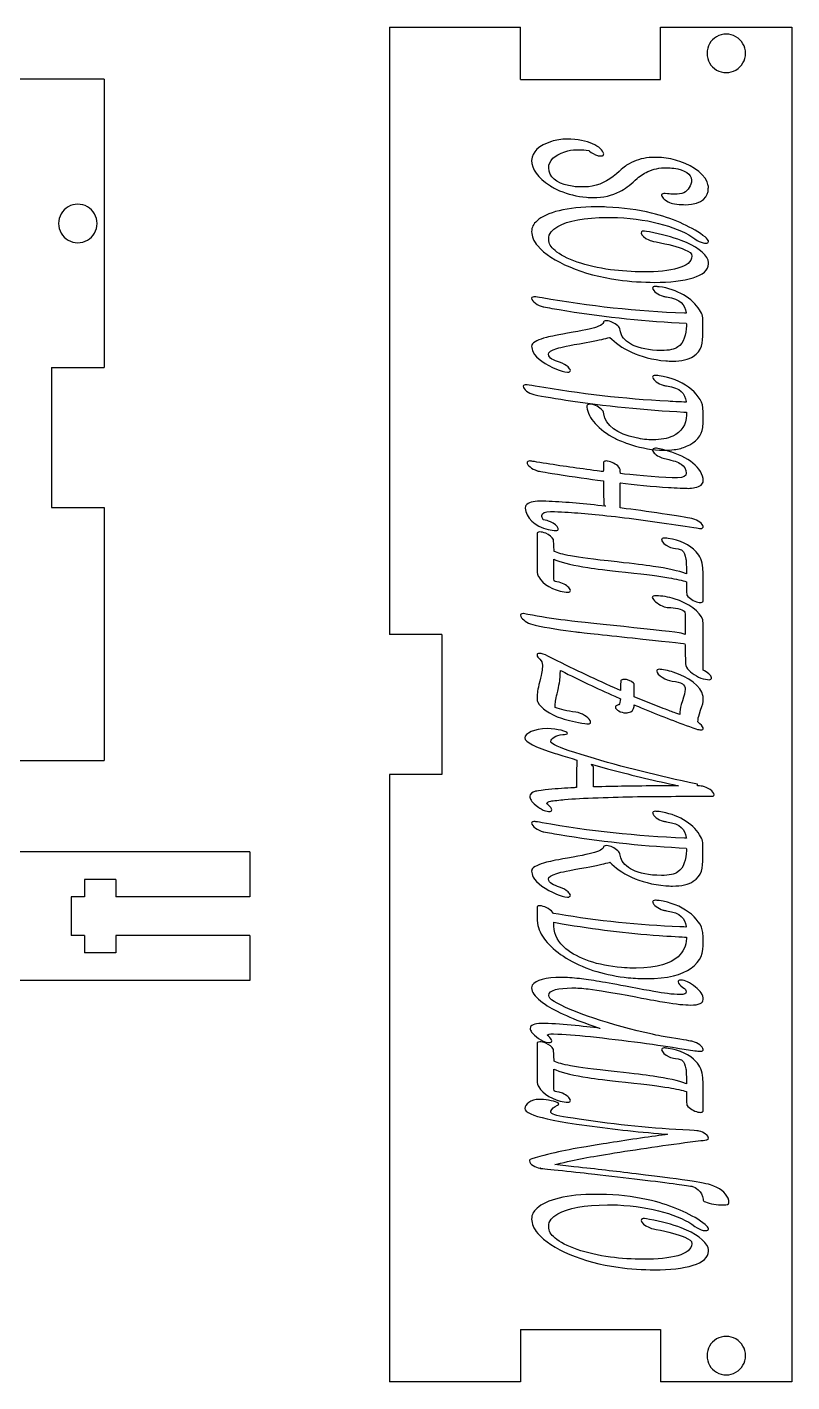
# Model space of a CAD drawing. Extents: x 10 to 217, y 109 to 372.
# Drawn here: x 168.3 to 212, y 130.7 to 208.2 of the extents above; entities that cross this region are included whole.
import ezdxf

# ---------------------------------------------------------------- set-up
doc = ezdxf.new("R2010")
doc.units = 0
doc.layers.add('Layer_1', color=7, linetype='CONTINUOUS')

msp = doc.modelspace()

# ---------------------------------------------------------------- linework, layer by layer
at = {"layer": 'Layer_1', "color": 7}
for points in [[(189.00273, 208.170993), (196.502731, 208.170993)], [(189.00273, 208.170993), (189.00273, 173.455993)], [(196.502731, 205.171015), (196.502731, 208.170993)], [(204.502731, 208.170993), (212.002731, 208.170993)], [(204.502731, 205.171015), (204.502731, 208.170993)], [(212.002731, 208.170993), (212.002731, 130.740999)], [(172.69929, 205.18694), (95.269292, 205.18694)], [(172.69929, 205.18694), (172.69929, 188.710016)], [(196.502731, 205.171015), (204.502731, 205.171015)], [(169.69929, 188.710016), (169.69929, 180.710016)], [(169.69929, 188.710016), (172.69929, 188.710016)], [(169.69929, 180.710016), (172.69929, 180.710016)], [(172.69929, 180.710016), (172.69929, 166.257808)], [(192.002732, 173.455993), (192.002732, 165.455999), (189.00273, 165.455999), (189.00273, 130.740999)], [(192.002732, 173.455993), (189.00273, 173.455993)], [(95.269292, 166.257808), (172.69929, 166.257808)], [(181.02879, 161.03425), (149.31379, 161.03425)], [(181.02879, 161.03425), (181.02879, 158.454245)], [(171.57879, 159.454238), (171.57879, 158.454245)], [(173.37879, 159.454238), (171.57879, 159.454238)], [(173.37879, 159.454238), (173.37879, 158.454245)], [(170.82879, 158.454245), (170.82879, 156.254235)], [(171.57879, 158.454245), (170.82879, 158.454245)], [(181.02879, 158.454245), (173.37879, 158.454245)], [(171.57879, 156.254235), (170.82879, 156.254235)], [(181.02879, 156.254235), (173.37879, 156.254235), (173.37879, 155.254242), (171.57879, 155.254242)], [(171.57879, 156.254235), (171.57879, 155.254242)], [(181.02879, 156.254235), (181.02879, 153.674256)], [(181.02879, 153.674256), (149.31379, 153.674256)], [(196.502731, 133.741004), (196.502731, 130.740999)], [(196.502731, 133.741004), (204.502731, 133.741004), (204.502731, 130.740999)], [(196.502731, 130.740999), (189.00273, 130.740999)], [(212.002731, 130.740999), (204.502731, 130.740999)]]:
    msp.add_lwpolyline(points, dxfattribs=at)
for points in [[(209.352731, 206.670991)], [(172.29929, 196.948477)], [(209.352731, 132.241001)]]:
    msp.add_lwpolyline(points, close=True, dxfattribs=at)
at = {"layer": 'Layer_1', "color": 1}
for points in [[(200.246306, 201.128619), (200.39924, 201.110656), (200.441013, 201.08068)], [(205.557089, 191.267336), (205.960269, 191.243367)], [(205.960282, 191.84905), (205.974207, 191.819074), (205.862942, 191.819074)], [(206.91951, 190.715633), (206.91951, 191.219392)], [(205.821247, 186.171863), (205.97418, 186.15985), (205.97418, 185.985931)], [(202.429013, 182.625665), (202.206575, 182.649634), (202.192651, 182.793565)], [(200.899694, 182.2838), (201.233357, 182.241811), (201.233357, 181.582131), (201.247282, 180.916451)], [(202.526327, 180.646586), (202.192664, 180.688575), (202.192664, 181.40823)], [(197.757747, 181.078384), (197.618725, 181.078384)], [(201.344622, 180.796506), (200.913645, 180.838495)], [(198.411345, 178.207517), (198.383496, 178.885194)], [(198.397263, 177.158067), (198.397263, 177.757778), (198.522452, 177.709782)], [(198.39742, 177.158039), (198.397263, 177.158067)], [(205.974325, 177.307977), (205.974325, 176.924163), (205.918758, 176.942126)], [(205.974246, 176.474373), (205.974246, 176.096554)], [(206.933592, 175.34694), (206.933592, 176.252509)], [(205.904558, 174.058049), (205.904558, 173.464334), (205.668222, 173.542301)], [(206.933461, 171.419291), (206.933461, 172.828613)], [(197.437733, 172.295377), (197.437982, 172.295337)], [(198.758656, 171.191868), (198.772581, 171.401764), (198.828148, 171.371788)], [(206.933303, 171.419342), (206.933461, 171.419291)], [(202.22025, 170.82608), (202.206326, 170.544219), (202.206326, 170.256357), (201.872663, 170.400288)], [(204.639253, 169.236827), (202.998749, 169.902507), (202.998749, 170.628158), (202.943182, 170.676153)], [(201.886719, 169.926477), (202.206484, 169.782546), (202.192559, 169.680599)], [(198.466701, 169.278782), (198.466701, 169.404722)], [(205.598534, 169.026926), (205.598534, 168.876999), (205.376096, 168.960961)], [(198.035843, 168.075808), (198.03579, 168.075706)], [(206.627332, 168.463198), (206.641256, 168.589137)], [(199.453857, 166.360525), (199.718003, 166.282564), (199.704078, 165.496939), (199.704078, 164.71132), (199.662436, 164.71132)], [(200.552252, 166.030668), (200.552252, 166.036675), (200.607818, 166.024662), (201.469772, 165.784773)], [(200.899734, 164.753298), (200.663385, 164.741285), (200.663385, 165.898733), (200.607818, 165.958703)], [(206.599903, 164.85533), (206.599903, 164.903326), (206.127219, 165.005279)], [(205.223478, 164.879209), (205.515433, 164.813239), (204.667378, 164.813239)], [(205.376412, 164.207596), (207.336681, 164.207596)], [(198.063639, 163.733819), (197.980224, 163.799789)], [(205.960282, 161.851723), (205.974207, 161.821747), (205.862942, 161.821747)], [(205.557089, 161.27001), (205.960269, 161.24604)], [(206.91951, 160.718318), (206.91951, 161.222076)], [(198.661408, 157.469915), (198.383351, 157.517911), (198.327785, 157.583881)], [(198.397263, 156.792204), (198.397263, 157.014096), (198.869947, 156.930134)], [(203.096339, 154.393362), (202.887799, 154.393362)], [(198.091396, 150.498268), (198.021905, 150.558237)], [(198.411345, 149.065259), (198.383496, 149.742936)], [(198.397263, 148.015798), (198.397263, 148.615509), (198.522452, 148.567513)], [(198.39742, 148.015787), (198.397263, 148.015798)], [(205.974325, 148.165719), (205.974325, 147.781905), (205.918758, 147.799868)], [(205.974246, 147.332109), (205.974246, 146.954291)], [(206.933592, 146.204677), (206.933592, 147.11024)], [(207.239143, 144.669845), (207.239314, 144.669868)], [(199.55104, 143.03862), (198.452738, 143.158559), (198.577795, 143.188535)]]:
    msp.add_lwpolyline(points, dxfattribs=at)
for points in [[(207.225442, 198.939707)], [(207.239262, 194.648994)], [(204.041668, 193.240398)], [(204.041721, 188.15683)], [(204.041734, 183.987025)], [(200.899773, 164.75327)], [(204.041668, 163.243077)], [(204.041681, 158.159537)], [(203.096378, 154.393351)], [(205.501509, 153.604796)], [(207.239262, 138.21512)]]:
    msp.add_lwpolyline(points, close=True, dxfattribs=at)
at = {"layer": 'Layer_1', "color": 7}
for points in [[(207.702731, 207.623619), (207.36239, 207.427123), (207.152731, 207.063983), (207.152731, 206.670991)], [(208.802731, 207.623619), (208.46239, 207.820115), (208.043072, 207.820115), (207.702731, 207.623619)], [(209.352731, 206.670991), (209.352731, 207.063983), (209.143072, 207.427123), (208.802731, 207.623619)], [(207.152731, 206.670991), (207.152731, 206.277999), (207.36239, 205.914859), (207.702731, 205.718363)], [(208.802731, 205.718363), (209.143072, 205.914859), (209.352731, 206.277999), (209.352731, 206.670991)], [(207.702731, 205.718363), (208.043072, 205.521867), (208.46239, 205.521867), (208.802731, 205.718363)], [(170.64929, 197.901105), (170.308949, 197.704609), (170.09929, 197.341469), (170.09929, 196.948477)], [(171.74929, 197.901105), (171.408949, 198.097601), (170.989631, 198.097601), (170.64929, 197.901105)], [(172.29929, 196.948477), (172.29929, 197.341469), (172.089631, 197.704609), (171.74929, 197.901105)], [(170.09929, 196.948477), (170.09929, 196.555485), (170.308949, 196.192345), (170.64929, 195.995849)], [(171.74929, 195.995849), (172.089631, 196.192345), (172.29929, 196.555485), (172.29929, 196.948477)], [(170.64929, 195.995849), (170.989631, 195.799353), (171.408949, 195.799353), (171.74929, 195.995849)], [(207.702731, 133.193629), (207.36239, 132.997133), (207.152731, 132.633994), (207.152731, 132.241001)], [(208.802731, 133.193629), (208.46239, 133.390125), (208.043072, 133.390125), (207.702731, 133.193629)], [(209.352731, 132.241001), (209.352731, 132.633994), (209.143072, 132.997133), (208.802731, 133.193629)], [(207.152731, 132.241001), (207.152731, 131.848009), (207.36239, 131.484869), (207.702731, 131.288373)], [(208.802731, 131.288373), (209.143072, 131.484869), (209.352731, 131.848009), (209.352731, 132.241001)], [(207.702731, 131.288373), (208.043072, 131.091877), (208.46239, 131.091877), (208.802731, 131.288373)]]:
    msp.add_open_spline(points, degree=3, dxfattribs=at)
at = {"layer": 'Layer_1', "color": 1}
for points in [[(198.272205, 201.638418), (197.563171, 201.40453), (197.132182, 201.044703), (197.132182, 200.552941)], [(199.14807, 201.764358), (198.814407, 201.764358), (198.522452, 201.722368), (198.272205, 201.638418)], [(200.607845, 201.500482), (200.26027, 201.650414), (199.773688, 201.764358), (199.14807, 201.764358)], [(201.247361, 200.936755), (201.219512, 201.128665), (200.969304, 201.344561), (200.607845, 201.500482)], [(197.132182, 200.552941), (197.132182, 200.067174), (197.493654, 199.551419), (198.147081, 199.137618)], [(198.105308, 200.121102), (198.105308, 200.558891), (198.438971, 200.840757), (199.022881, 201.044658)], [(199.022881, 201.044658), (199.259216, 201.122618), (199.439959, 201.158601), (199.704104, 201.164602)], [(199.704104, 201.164602), (199.898745, 201.164602), (200.065577, 201.158595), (200.246306, 201.128619)], [(200.441013, 201.08068), (200.538353, 200.984728), (200.760765, 200.87678), (200.8998, 200.834796)], [(200.8998, 200.834796), (200.941573, 200.816833), (201.038821, 200.80482), (201.094427, 200.80482)], [(201.094427, 200.80482), (201.219485, 200.80482), (201.247361, 200.858766), (201.247361, 200.936755)], [(203.84708, 200.714835), (203.416103, 200.672845), (203.040732, 200.552912), (202.70707, 200.361002)], [(204.194641, 200.726848), (204.069583, 200.726848), (203.930496, 200.726848), (203.84708, 200.714835)], [(204.556113, 200.714835), (204.444849, 200.726848), (204.319764, 200.726848), (204.194641, 200.726848)], [(205.59881, 200.492937), (205.265147, 200.606886), (204.917586, 200.678852), (204.556113, 200.714835)], [(199.245318, 199.113586), (198.550183, 199.257517), (198.105308, 199.605348), (198.105308, 200.121102)], [(201.984138, 199.791274), (201.483644, 199.34749), (200.98315, 199.119598), (200.37143, 199.047632)], [(202.70707, 200.361002), (202.484632, 200.235063), (202.415115, 200.181089), (201.984138, 199.791274)], [(203.054696, 199.419513), (203.332753, 199.677387), (203.499585, 199.791331), (203.76373, 199.911275)], [(203.76373, 199.911275), (204.083494, 200.055206), (204.444954, 200.133167), (204.834236, 200.133167)], [(204.834236, 200.133167), (204.973258, 200.133167), (205.112279, 200.121153), (205.251314, 200.10319)], [(205.251314, 200.10319), (205.89083, 200.007233), (206.266201, 199.797337), (206.266201, 199.413517)], [(207.225416, 199.107602), (207.114151, 199.701317), (206.419068, 200.211076), (205.59881, 200.492937)], [(198.147081, 199.137618), (198.341709, 199.005683), (198.494642, 198.927716), (198.730991, 198.819768)], [(200.023869, 199.035619), (199.704104, 199.035619), (199.537273, 199.047632), (199.245318, 199.113586)], [(200.37143, 199.047632), (200.27409, 199.035619), (200.218497, 199.035619), (200.023869, 199.035619)], [(202.164933, 198.771823), (202.470786, 198.927745), (202.707135, 199.101663), (203.054696, 199.419513)], [(206.266201, 199.413517), (206.266201, 199.137652), (206.057662, 198.813807), (205.835224, 198.705859)], [(207.23934, 199.053656), (207.23934, 199.083632), (207.225416, 199.101652), (207.225416, 199.107602)], [(207.225416, 198.939713), (207.225416, 198.981702), (207.23934, 199.023674), (207.23934, 199.053656)], [(198.730991, 198.819768), (199.217574, 198.615868), (199.70417, 198.495924), (200.274182, 198.44795)], [(200.274182, 198.44795), (200.39924, 198.435937), (200.524429, 198.429987), (200.649552, 198.429987)], [(200.649552, 198.429987), (201.219551, 198.429987), (201.733957, 198.543931), (202.164933, 198.771823)], [(204.583989, 198.627847), (204.55614, 198.603877), (204.55614, 198.597871), (204.55614, 198.549881)], [(204.55614, 198.549881), (204.583989, 198.423941), (204.764679, 198.256023), (205.014926, 198.148075)], [(204.889842, 198.645867), (204.681303, 198.669836), (204.653493, 198.66383), (204.583989, 198.627847)], [(205.279111, 198.621897), (205.154053, 198.621897), (205.028864, 198.627904), (204.889842, 198.645867)], [(205.835224, 198.705859), (205.696189, 198.651913), (205.501561, 198.621897), (205.279111, 198.621897)], [(205.9186, 198.022147), (206.919589, 198.022147), (207.225442, 198.513909), (207.225442, 198.939707)], [(200.844062, 197.893436), (199.13404, 197.893436), (197.96622, 197.587583), (197.43793, 197.095821)], [(201.414074, 197.88743), (201.289016, 197.893436), (201.066513, 197.893436), (200.844062, 197.893436)], [(203.986049, 197.533598), (203.1936, 197.731503), (202.387253, 197.839451), (201.414074, 197.88743)], [(206.91951, 196.268207), (206.154857, 196.813943), (205.16778, 197.245736), (203.986049, 197.533598)], [(205.014926, 198.148075), (205.139984, 198.094129), (205.209567, 198.07611), (205.432004, 198.052123)], [(205.432004, 198.052123), (205.612734, 198.03416), (205.779566, 198.022147), (205.9186, 198.022147)], [(197.43793, 197.095821), (197.22939, 196.909906), (197.132063, 196.729993), (197.132063, 196.484114)], [(198.105282, 196.058283), (198.105282, 196.376132), (198.299909, 196.592029), (198.619674, 196.777937)], [(198.619674, 196.777937), (199.189686, 197.101782), (200.148966, 197.293692), (201.469706, 197.293692)], [(201.469706, 197.293692), (201.692157, 197.293692), (201.914594, 197.293692), (202.039718, 197.287685)], [(202.039718, 197.287685), (204.027783, 197.191733), (205.598783, 196.699971), (206.46075, 196.064272)], [(197.132063, 196.484114), (197.132063, 196.214244), (197.243328, 195.938372), (197.479638, 195.662506)], [(198.466741, 195.398597), (198.230405, 195.608498), (198.105282, 195.776416), (198.105282, 196.058283)], [(203.457758, 196.502072), (203.402192, 196.478102), (203.388267, 196.454076), (203.388267, 196.394123)], [(203.388267, 196.394123), (203.402192, 196.274179), (203.596807, 196.112257), (203.819244, 196.010304)], [(203.860926, 196.466089), (203.59678, 196.514085), (203.527263, 196.520035), (203.457758, 196.502072)], [(203.819244, 196.010304), (203.944302, 195.956358), (203.999987, 195.938338), (204.250234, 195.890365)], [(205.682173, 195.974321), (205.16778, 196.172226), (204.556061, 196.340149), (203.860926, 196.466089)], [(207.211465, 194.846866), (207.058532, 195.248671), (206.502432, 195.668468), (205.682173, 195.974321)], [(206.46075, 196.064272), (206.627581, 195.944334), (206.780501, 195.872368), (206.933435, 195.836385)], [(207.225363, 195.980345), (207.18359, 196.058305), (207.114099, 196.136266), (206.91951, 196.268207)], [(207.072456, 195.818422), (207.169797, 195.818422), (207.239288, 195.854405), (207.239288, 195.914374)], [(207.239288, 195.914374), (207.239288, 195.938344), (207.225363, 195.956364), (207.225363, 195.980345)], [(197.479638, 195.662506), (198.244277, 194.762938), (200.051613, 194.001305), (202.081399, 193.725434)], [(201.636538, 194.307124), (200.260178, 194.493033), (199.008943, 194.924826), (198.466741, 195.398597)], [(204.250234, 195.890365), (204.945356, 195.764425), (205.487558, 195.614494), (205.87684, 195.446576)], [(205.87684, 195.446576), (206.168795, 195.320636), (206.280007, 195.254666), (206.280007, 195.074752)], [(206.933435, 195.836385), (206.989001, 195.824372), (207.030775, 195.818422), (207.072456, 195.818422)], [(206.280007, 195.074752), (206.280007, 194.433064), (205.07048, 194.181185), (203.527289, 194.181185)], [(204.152881, 193.581503), (205.90461, 193.581503), (207.239262, 193.911348), (207.239262, 194.648994)], [(207.239314, 194.64896), (207.239314, 194.720926), (207.22539, 194.786891), (207.211465, 194.846866)], [(203.527289, 194.181185), (202.915583, 194.181185), (202.220447, 194.229181), (201.636538, 194.307124)], [(202.081399, 193.725434), (202.720915, 193.635477), (203.513365, 193.581503), (204.152881, 193.581503)], [(204.2085, 193.348346), (204.097235, 193.348346), (204.041668, 193.306357), (204.041668, 193.240398)], [(204.041721, 193.240386), (204.083494, 193.078464), (204.347574, 192.874558), (204.639529, 192.784601)], [(204.417039, 193.330383), (204.319699, 193.336389), (204.264106, 193.348346), (204.2085, 193.348346)], [(206.724869, 192.011012), (206.349498, 192.664702), (205.431926, 193.192447), (204.417039, 193.330383)], [(197.326744, 192.76062), (197.229404, 192.772633), (197.132103, 192.730644), (197.132103, 192.670663)], [(197.132103, 192.670663), (197.132103, 192.508741), (197.479677, 192.250867), (197.78553, 192.184896)], [(197.729924, 192.69465), (197.535283, 192.730633), (197.354553, 192.76062), (197.326744, 192.76062)], [(205.862942, 191.819074), (203.151932, 191.921021), (200.427023, 192.214884), (197.729924, 192.69465)], [(197.78553, 192.184896), (197.868946, 192.166933), (198.383338, 192.076948), (198.703103, 192.022974)], [(204.639529, 192.784601), (204.681171, 192.778595), (204.764587, 192.760632), (204.83417, 192.748618)], [(204.83417, 192.748618), (205.668327, 192.634675), (205.890765, 192.31083), (205.960282, 191.84905)], [(198.703103, 192.022974), (200.997035, 191.63916), (203.263157, 191.387281), (205.557089, 191.267336)], [(201.233357, 191.29134), (201.205508, 191.207384), (201.122093, 191.141414), (200.955301, 191.069448)], [(201.427985, 191.387298), (201.288963, 191.387298), (201.233357, 191.357322), (201.233357, 191.29134)], [(202.053603, 191.099436), (201.886771, 191.255357), (201.622626, 191.375302), (201.427985, 191.387298)], [(206.91951, 191.219392), (206.91951, 191.58522), (206.905586, 191.735146), (206.724869, 192.011012)], [(199.495526, 190.733608), (198.564055, 190.56569), (198.2721, 190.505721), (197.980145, 190.433755)], [(200.955301, 191.069448), (200.677244, 190.9615), (200.287975, 190.871543), (199.495526, 190.733608)], [(202.192638, 190.847557), (202.178713, 190.967495), (202.150996, 191.009479), (202.053603, 191.099436)], [(202.220487, 190.69163), (202.206562, 190.721606), (202.206562, 190.787582), (202.192638, 190.847557)], [(202.901711, 190.001962), (202.55415, 190.175875), (202.303903, 190.421759), (202.220487, 190.69163)], [(205.974193, 191.105431), (205.974193, 190.619664), (205.82126, 190.10391), (205.487597, 189.888013)], [(205.960269, 191.243367), (205.974193, 191.243367), (205.974193, 191.183392), (205.974193, 191.105431)], [(206.363397, 189.348289), (206.863891, 189.672134), (206.91951, 190.115923), (206.91951, 190.715633)], [(197.145988, 190.019954), (197.132063, 189.995984), (197.132063, 189.966008), (197.132063, 189.929997)], [(197.132063, 189.929997), (197.132063, 189.834039), (197.159912, 189.702104), (197.215479, 189.594156)], [(197.980145, 190.433755), (197.521359, 190.313811), (197.229404, 190.175875), (197.145988, 190.019954)], [(198.09141, 189.474212), (198.09141, 189.600151), (198.230445, 189.696109), (198.578006, 189.798056)], [(198.578006, 189.798056), (198.869961, 189.894014), (199.148017, 189.947988), (200.24632, 190.145893)], [(200.24632, 190.145893), (200.844128, 190.253842), (201.219498, 190.331802), (201.483657, 190.409763)], [(201.483657, 190.409763), (201.553148, 190.427726), (201.608715, 190.439739), (201.608715, 190.439739)], [(201.608715, 190.439739), (202.164815, 189.840029), (203.277016, 189.216326), (204.79241, 189.096382)], [(204.542228, 189.684113), (203.833195, 189.684113), (203.290993, 189.822049), (202.901711, 190.001962)], [(205.487597, 189.888013), (205.29297, 189.756078), (205.014913, 189.684113), (204.542228, 189.684113)], [(197.215479, 189.594156), (197.41012, 189.246325), (197.924513, 188.874501), (198.55013, 188.622622)], [(198.730939, 189.012437), (198.397276, 189.12638), (198.09141, 189.240324), (198.09141, 189.474212)], [(199.217522, 188.748562), (199.0785, 188.862505), (198.939478, 188.940471), (198.730939, 189.012437)], [(204.79241, 189.096382), (204.931431, 189.084368), (205.056555, 189.078419), (205.181679, 189.078419)], [(205.181679, 189.078419), (205.696071, 189.078419), (206.099251, 189.168375), (206.363397, 189.348289)], [(198.55013, 188.622622), (198.744771, 188.544661), (198.995018, 188.442708), (199.175748, 188.442708)], [(199.175748, 188.442708), (199.287013, 188.442708), (199.342579, 188.490704), (199.342579, 188.550657)], [(199.342579, 188.550657), (199.328655, 188.616627), (199.287013, 188.676596), (199.217522, 188.748562)], [(204.208552, 188.264778), (204.097288, 188.264778), (204.041721, 188.222789), (204.041721, 188.15683)], [(204.041721, 188.156886), (204.083494, 187.994964), (204.347574, 187.791058), (204.639529, 187.701101)], [(204.417092, 188.246815), (204.319751, 188.252821), (204.264158, 188.264778), (204.208552, 188.264778)], [(206.919563, 186.41769), (206.794505, 187.275281), (205.696124, 188.072896), (204.417092, 188.246815)], [(196.812364, 187.731117), (196.742873, 187.731117), (196.645533, 187.695134), (196.645533, 187.653156)], [(196.645533, 187.653156), (196.645533, 187.467242), (196.951386, 187.24535), (197.257239, 187.167389)], [(197.340655, 187.653156), (197.062612, 187.701152), (196.840161, 187.731117), (196.812364, 187.731117)], [(204.931484, 186.78357), (202.401216, 186.921505), (199.926542, 187.203372), (197.340655, 187.653156)], [(204.639529, 187.701101), (204.681171, 187.695095), (204.764587, 187.677132), (204.83417, 187.665118)], [(204.83417, 187.665118), (205.668327, 187.551175), (205.890765, 187.22733), (205.960282, 186.76555)], [(197.257239, 187.167389), (197.382429, 187.131407), (198.341644, 186.969484), (199.078487, 186.855535)], [(199.078487, 186.855535), (201.275105, 186.5197), (203.694147, 186.273816), (205.821247, 186.171863)], [(200.37143, 186.609611), (200.288014, 186.585642), (200.288014, 186.567622), (200.288014, 186.453684)], [(200.454846, 186.621625), (200.426997, 186.621625), (200.399279, 186.615618), (200.37143, 186.609611)], [(201.108273, 186.339764), (200.92753, 186.507681), (200.635575, 186.621625), (200.454846, 186.621625)], [(205.960282, 186.735574), (205.918509, 186.735574), (205.195629, 186.771556), (204.931484, 186.78357)], [(205.960282, 186.76555), (205.974207, 186.747587), (205.960282, 186.735574), (205.960282, 186.735574)], [(200.288014, 186.453684), (200.343581, 185.823986), (200.941442, 185.158306), (201.914621, 184.660543)], [(201.247295, 186.069893), (201.23337, 186.207823), (201.205521, 186.243806), (201.108273, 186.339764)], [(203.096339, 184.696548), (201.998036, 184.918445), (201.35852, 185.404212), (201.247295, 186.069893)], [(205.97418, 185.985931), (205.97418, 185.458186), (205.696124, 185.032389), (205.195629, 184.798501)], [(206.933487, 185.853963), (206.933487, 186.111837), (206.919563, 186.369711), (206.919563, 186.41769)], [(206.919563, 185.290229), (206.919563, 185.338225), (206.933487, 185.596083), (206.933487, 185.853963)], [(205.988079, 184.210747), (206.516382, 184.444635), (206.850045, 184.822454), (206.919563, 185.290229)], [(201.914621, 184.660543), (202.067554, 184.582582), (202.442924, 184.426655), (202.609743, 184.366685)], [(202.609743, 184.366685), (203.207564, 184.156784), (203.833182, 184.030845), (204.444888, 183.994862)], [(204.069517, 184.582605), (203.735855, 184.582605), (203.4439, 184.618587), (203.096339, 184.696548)], [(205.195629, 184.798501), (204.889776, 184.65457), (204.500507, 184.582605), (204.069517, 184.582605)], [(204.041721, 183.987008), (204.06957, 183.849078), (204.25026, 183.699146), (204.500507, 183.585203)], [(204.208565, 184.100974), (204.097301, 184.100974), (204.041734, 184.047028), (204.041734, 183.987025)], [(204.931497, 183.939052), (204.68125, 184.017012), (204.361485, 184.100974), (204.208565, 184.100974)], [(204.444888, 183.994862), (204.542228, 183.988855), (204.639529, 183.982849), (204.736843, 183.982849)], [(204.500507, 183.585203), (204.625565, 183.537207), (204.653427, 183.531257), (204.820259, 183.495246)], [(204.736843, 183.982849), (204.917586, 183.982849), (205.112214, 183.994862), (205.279045, 184.024838)], [(206.933474, 182.229872), (206.933474, 182.9975), (206.043711, 183.609206), (204.931497, 183.939052)], [(205.279045, 184.024838), (205.557102, 184.060821), (205.751743, 184.114795), (205.988079, 184.210747)], [(197.034763, 183.375273), (196.923498, 183.375273), (196.867931, 183.327277), (196.867931, 183.279321)], [(196.867931, 183.279321), (196.867931, 183.13539), (197.132076, 182.919494), (197.437943, 182.817541)], [(197.799402, 183.255334), (197.187696, 183.351286), (197.07647, 183.375273), (197.034763, 183.375273)], [(197.437943, 182.817541), (197.507434, 182.793571), (197.66038, 182.763595), (198.299896, 182.661619)], [(200.871885, 182.811545), (199.801379, 182.949481), (198.814302, 183.087411), (197.799402, 183.255334)], [(201.219446, 182.769556), (201.205521, 182.769556), (201.052614, 182.787519), (200.871885, 182.811545)], [(201.23337, 183.045422), (201.23337, 182.841522), (201.23337, 182.769556), (201.219446, 182.769556)], [(201.316786, 183.363271), (201.23337, 183.333295), (201.23337, 183.339302), (201.23337, 183.045422)], [(201.400202, 183.375284), (201.372353, 183.375284), (201.344635, 183.369278), (201.316786, 183.363271)], [(202.053616, 183.087422), (201.872886, 183.249345), (201.580931, 183.375284), (201.400202, 183.375284)], [(202.192651, 182.793565), (202.178726, 182.961483), (202.164802, 182.985475), (202.053616, 183.087422)], [(204.820259, 183.495246), (205.209541, 183.405289), (205.501496, 183.309337), (205.668327, 183.195388)], [(205.668327, 183.195388), (205.849057, 183.087439), (205.960282, 182.889534), (205.960282, 182.685634)], [(198.299896, 182.661619), (199.078447, 182.53568), (200.148953, 182.379752), (200.899694, 182.2838)], [(202.192664, 181.40823), (202.192664, 182.019936), (202.192664, 182.121889), (202.206589, 182.121889)], [(202.206589, 182.121889), (202.915622, 182.019936), (204.111238, 181.911988), (204.945395, 181.864009)], [(205.473686, 182.409768), (204.750754, 182.409768), (203.179754, 182.541703), (202.429013, 182.625665)], [(205.960282, 182.685634), (205.960282, 182.517717), (205.821247, 182.409768), (205.473686, 182.409768)], [(206.460789, 181.852053), (206.766643, 181.906055), (206.933474, 182.037962), (206.933474, 182.229872)], [(204.945395, 181.864009), (205.348576, 181.84004), (205.960295, 181.810063), (206.085419, 181.810063)], [(206.085419, 181.810063), (206.196683, 181.810063), (206.349564, 181.828027), (206.460789, 181.852053)], [(196.798466, 180.838495), (196.770617, 180.802513), (196.770617, 180.796506), (196.770617, 180.682574)], [(196.770617, 180.682574), (196.770617, 180.136832), (197.312819, 179.64507), (198.077459, 179.459161)], [(197.618725, 181.078384), (197.187748, 181.078384), (196.951399, 181.000418), (196.798466, 180.838495)], [(197.716013, 180.262772), (197.716013, 180.406703), (197.882844, 180.484669), (198.216507, 180.484669)], [(200.913645, 180.838495), (199.773635, 180.964435), (198.730939, 181.042401), (197.757747, 181.078384)], [(198.216507, 180.484669), (198.327772, 180.484669), (198.508462, 180.472656), (198.842125, 180.460699)], [(198.842125, 180.460699), (199.843113, 180.412703), (200.774597, 180.328765), (202.178753, 180.160847)], [(201.247282, 180.916451), (201.261206, 180.892481), (201.316773, 180.808502), (201.344622, 180.796506)], [(206.349538, 180.070862), (206.1271, 180.136826), (203.916584, 180.472667), (202.526327, 180.646586)], [(197.785504, 180.004897), (197.757655, 180.088859), (197.716013, 180.196807), (197.716013, 180.262772)], [(198.202582, 179.902944), (198.063561, 179.962919), (197.966234, 179.980911), (197.785504, 180.004897)], [(198.64747, 179.51913), (198.605697, 179.651065), (198.438931, 179.800997), (198.202582, 179.902944)], [(202.178753, 180.160847), (203.541214, 179.998925), (205.084404, 179.783028), (206.405144, 179.567132)], [(206.933448, 179.627073), (206.905599, 179.776999), (206.627595, 179.9869), (206.349538, 180.070862)], [(197.452025, 179.274997), (197.4381, 179.257034), (197.4381, 179.131066), (197.4381, 178.093562)], [(197.604958, 179.316987), (197.535467, 179.316987), (197.493693, 179.304973), (197.452025, 179.274997)], [(197.938621, 179.239026), (197.813563, 179.292972), (197.688374, 179.316987), (197.604958, 179.316987)], [(198.383496, 178.885194), (198.314005, 179.029125), (198.133249, 179.149069), (197.938621, 179.239026)], [(198.077459, 179.459161), (198.202517, 179.429185), (198.42502, 179.393191), (198.480639, 179.393191)], [(198.480639, 179.393191), (198.619661, 179.393191), (198.661369, 179.441186), (198.64747, 179.51913)], [(204.709152, 178.969184), (204.597887, 178.969184), (204.556218, 178.933201), (204.556218, 178.855234)], [(204.931589, 178.945214), (204.834249, 178.963177), (204.764758, 178.969184), (204.709152, 178.969184)], [(206.530386, 178.183581), (206.182825, 178.573396), (205.585016, 178.855257), (204.931589, 178.945214)], [(206.405144, 179.567132), (206.627595, 179.531149), (206.724908, 179.513129), (206.780515, 179.513129)], [(206.780515, 179.513129), (206.905572, 179.513129), (206.933448, 179.567132), (206.933448, 179.627073)], [(197.4381, 178.093562), (197.452025, 176.816175), (197.4381, 176.906132), (197.535441, 176.744209)], [(199.356727, 177.949642), (198.911839, 178.033604), (198.633782, 178.111565), (198.411345, 178.207517)], [(204.556218, 178.855234), (204.584067, 178.735296), (204.750859, 178.573373), (204.987195, 178.465425)], [(204.987195, 178.465425), (205.112253, 178.411423), (205.181836, 178.39346), (205.348668, 178.369467)], [(205.348668, 178.369467), (205.585016, 178.333485), (205.696229, 178.303503), (205.737937, 178.261519)], [(205.737937, 178.261519), (205.835277, 178.171562), (205.904768, 177.991649), (205.946476, 177.769757)], [(206.919668, 177.266021), (206.878026, 177.649835), (206.752836, 177.943698), (206.530386, 178.183581)], [(198.522452, 177.709782), (198.953429, 177.535863), (199.551237, 177.397928), (200.343686, 177.277989)], [(202.012118, 177.601811), (200.524547, 177.763733), (199.940637, 177.841694), (199.356727, 177.949642)], [(204.083613, 177.349932), (203.541411, 177.427893), (203.082624, 177.487862), (202.012118, 177.601811)], [(205.918758, 176.942126), (205.557286, 177.086057), (204.876062, 177.235983), (204.083613, 177.349932)], [(205.946476, 177.769757), (205.9604, 177.727768), (205.9604, 177.517878), (205.974325, 177.307977)], [(197.535441, 176.744209), (197.757878, 176.342404), (198.369598, 175.976575), (198.995215, 175.886619)], [(198.466912, 176.486363), (198.383496, 176.486363), (198.411345, 176.642285), (198.39742, 177.158039)], [(200.343686, 177.277989), (200.830282, 177.200023), (201.344675, 177.140053), (202.498596, 177.014114)], [(202.498596, 177.014114), (203.833247, 176.870183), (204.375449, 176.798217), (204.973258, 176.702265)], [(204.973258, 176.702265), (205.362526, 176.6303), (205.765707, 176.546338), (205.974246, 176.474373)], [(206.933592, 176.252509), (206.933592, 176.750267), (206.919668, 177.212047), (206.919668, 177.266021)], [(198.897902, 176.378415), (198.592035, 176.498354), (198.466912, 176.462371), (198.466912, 176.486363)], [(199.342776, 175.976604), (199.314927, 176.108544), (199.134237, 176.270467), (198.897902, 176.378415)], [(198.995215, 175.886619), (199.064707, 175.874606), (199.134237, 175.868656), (199.175945, 175.868656)], [(199.175945, 175.868656), (199.301003, 175.868656), (199.342776, 175.910645), (199.342776, 175.976604)], [(205.974246, 176.096554), (205.98817, 175.72473), (205.98817, 175.718735), (206.01602, 175.676757)], [(204.250221, 175.665254), (204.097288, 175.665254), (204.02777, 175.629271), (204.02777, 175.575297)], [(204.02777, 175.575297), (204.02777, 175.539314), (204.055619, 175.497331), (204.097261, 175.449358)], [(204.097261, 175.449358), (204.208526, 175.287435), (204.542149, 175.077534), (204.792397, 175.017565)], [(205.279006, 175.503332), (204.945343, 175.605279), (204.569972, 175.665254), (204.250221, 175.665254)], [(204.792397, 175.017565), (204.861888, 175.005551), (204.889737, 174.999602), (204.959228, 174.999602)], [(204.959228, 174.999602), (205.278979, 174.999602), (205.751677, 174.91564), (205.848991, 174.7897)], [(206.905612, 174.303905), (206.780554, 174.747694), (206.085366, 175.257448), (205.279006, 175.503332)], [(206.01602, 175.676757), (206.127284, 175.526825), (206.405288, 175.352912), (206.627739, 175.304934)], [(206.627739, 175.304934), (206.683306, 175.29292), (206.725079, 175.286971), (206.766761, 175.286971)], [(206.766761, 175.286971), (206.850177, 175.286971), (206.89195, 175.316947), (206.933592, 175.34694)], [(196.645428, 174.651787), (196.534163, 174.651787), (196.492495, 174.615805), (196.492495, 174.56183)], [(196.492495, 174.56183), (196.492495, 174.519841), (196.506419, 174.465878), (196.548061, 174.417899)], [(196.548061, 174.417899), (196.687096, 174.243987), (196.96514, 174.064073), (197.326612, 173.986107)], [(196.909573, 174.603791), (196.784515, 174.633768), (196.659326, 174.651787), (196.645428, 174.651787)], [(199.050572, 174.267951), (198.369348, 174.351912), (197.618607, 174.471851), (196.909573, 174.603791)], [(205.668222, 173.542301), (205.404064, 173.590296), (199.398146, 174.225973), (199.050572, 174.267951)], [(205.848991, 174.7897), (205.904558, 174.71174), (205.904558, 174.669756), (205.904558, 174.058049)], [(206.933461, 172.828613), (206.933461, 174.058021), (206.933461, 174.237935), (206.905612, 174.303905)], [(197.326612, 173.986107), (197.98004, 173.848177), (198.925409, 173.698245), (199.662252, 173.608288)], [(199.662252, 173.608288), (199.801274, 173.590325), (201.24715, 173.434375), (202.887655, 173.260457)], [(202.887655, 173.260457), (204.514261, 173.080543), (205.86281, 172.936612), (205.876722, 172.930617)], [(205.876722, 172.930617), (205.904571, 172.930617), (205.904571, 172.888627), (205.904571, 172.342897)], [(197.576754, 172.379338), (197.479414, 172.379338), (197.437733, 172.349362), (197.437733, 172.295377)], [(197.437982, 172.295337), (197.437982, 172.20538), (197.507473, 172.109428), (197.604814, 172.037463)], [(198.06335, 172.223411), (197.854811, 172.325364), (197.68798, 172.379338), (197.576754, 172.379338)], [(197.604814, 172.037463), (197.702154, 171.929514), (197.743835, 171.851548), (197.743835, 171.701622)], [(201.872663, 170.400288), (200.55191, 170.994003), (199.509214, 171.49176), (198.06335, 172.223411)], [(205.904571, 172.342897), (205.918495, 171.725195), (205.918495, 171.725195), (205.987987, 171.587259)], [(197.743835, 171.701622), (197.743835, 171.41376), (197.715986, 171.305812), (197.590902, 170.796058)], [(198.619635, 170.214333), (198.744824, 170.772066), (198.758656, 170.915997), (198.758656, 171.191868)], [(198.828148, 171.371788), (199.856946, 170.856033), (200.885731, 170.376261), (201.886719, 169.926477)], [(204.430714, 171.467757), (204.305656, 171.467757), (204.277781, 171.437781), (204.277781, 171.353813)], [(204.277781, 171.353813), (204.291705, 171.257855), (204.402839, 171.131916), (204.597545, 171.011977)], [(205.209265, 171.31183), (204.986814, 171.383795), (204.555837, 171.467757), (204.430714, 171.467757)], [(206.919287, 169.968478), (206.821947, 170.466235), (206.08513, 171.041959), (205.209265, 171.31183)], [(205.987987, 171.587259), (206.099251, 171.365367), (206.446773, 171.101492), (206.808245, 170.969557)], [(207.405988, 170.975552), (207.405988, 171.149471), (207.141842, 171.293402), (206.933303, 171.419342)], [(197.590902, 170.796058), (197.465844, 170.244321), (197.45188, 170.130377), (197.45188, 169.854506)], [(202.414891, 170.89205), (202.317551, 170.89205), (202.261958, 170.862074), (202.22025, 170.82608)], [(202.943182, 170.676153), (202.818124, 170.808088), (202.595621, 170.89205), (202.414891, 170.89205)], [(204.597545, 171.011977), (204.792186, 170.886038), (204.945106, 170.826063), (205.153646, 170.796081)], [(205.153646, 170.796081), (205.723657, 170.718114), (205.904387, 170.604171), (205.904387, 170.304313)], [(206.808245, 170.969557), (206.961179, 170.915555), (207.169718, 170.873599), (207.28093, 170.873599)], [(207.28093, 170.873599), (207.37827, 170.873599), (207.405988, 170.915589), (207.405988, 170.975552)], [(197.45188, 169.854506), (197.45188, 169.668597), (197.45188, 169.650606), (197.479729, 169.590636)], [(197.479729, 169.590636), (197.646561, 169.2488), (198.160953, 168.900963), (198.842177, 168.667075)], [(198.466701, 169.404722), (198.49455, 169.638609), (198.522268, 169.794537), (198.619635, 170.214333)], [(202.192559, 169.680599), (202.16471, 169.512676), (202.136992, 169.42872), (202.081294, 169.42872)], [(205.751467, 169.674615), (205.640202, 169.344775), (205.612432, 169.230832), (205.598534, 169.026926)], [(205.904387, 170.304313), (205.904387, 170.172378), (205.84882, 169.968478), (205.751467, 169.674615)], [(206.780278, 169.122883), (206.919313, 169.500702), (206.933211, 169.512693), (206.933211, 169.806555)], [(206.933211, 169.806555), (206.933211, 169.878521), (206.919287, 169.944485), (206.919287, 169.968478)], [(199.648433, 169.020908), (199.147938, 169.07491), (198.800364, 169.170834), (198.466701, 169.278782)], [(200.468678, 168.547137), (200.34362, 168.739041), (200.023803, 168.966934), (199.648433, 169.020908)], [(201.928361, 169.368745), (201.914437, 169.356731), (201.914437, 169.332762), (201.914437, 169.296779)], [(201.914437, 169.296779), (201.928361, 169.17084), (202.206392, 168.978935), (202.526156, 168.978935)], [(202.081294, 169.42872), (202.039521, 169.42872), (201.956236, 169.392737), (201.928361, 169.368745)], [(202.526156, 168.978935), (202.567798, 168.978935), (202.609572, 168.984942), (202.651214, 168.990948)], [(202.651214, 168.990948), (202.887563, 169.044951), (202.970979, 169.158872), (202.984877, 169.344781)], [(202.984877, 169.344781), (202.984877, 169.380763), (202.984877, 169.428742), (202.998801, 169.428742)], [(202.998801, 169.428742), (203.012726, 169.428742), (203.165633, 169.362772), (203.38807, 169.272815)], [(203.38807, 169.272815), (204.416868, 168.841022), (205.334441, 168.48719), (206.335429, 168.127363)], [(205.376096, 168.960961), (205.111938, 169.050918), (205.028522, 169.086901), (204.639253, 169.236827)], [(206.641256, 168.589137), (206.655181, 168.745065), (206.682898, 168.811029), (206.780278, 169.122883)], [(198.03579, 168.075706), (197.271151, 168.075706), (196.742847, 167.805836), (196.742847, 167.54196)], [(199.175853, 167.811933), (199.175853, 167.907885), (198.591943, 168.075808), (198.035843, 168.075808)], [(198.842177, 168.667075), (199.20365, 168.541136), (199.690246, 168.433188), (200.176828, 168.367223)], [(200.176828, 168.367223), (200.34366, 168.349203), (200.399279, 168.349203), (200.454885, 168.367223)], [(200.454885, 168.367223), (200.482734, 168.385186), (200.496527, 168.391193), (200.496527, 168.439189)], [(200.496527, 168.439189), (200.496527, 168.487184), (200.496527, 168.511154), (200.468678, 168.547137)], [(206.335429, 168.127363), (206.613473, 168.031411), (206.655181, 168.019414), (206.738597, 168.007424)], [(206.933185, 168.115367), (206.91926, 168.211319), (206.794163, 168.313272), (206.627332, 168.463198)], [(206.794163, 168.001417), (206.905428, 168.001417), (206.933185, 168.049413), (206.933185, 168.115367)], [(196.742847, 167.54196), (196.742847, 167.308073), (197.312859, 167.032207), (198.480678, 166.660383)], [(198.230484, 167.350152), (198.230484, 167.50608), (198.508528, 167.715981), (198.911708, 167.733972)], [(198.258333, 167.272192), (198.230484, 167.296161), (198.230484, 167.320188), (198.230484, 167.350152)], [(199.968355, 166.594515), (198.925659, 166.912364), (198.411266, 167.116265), (198.258333, 167.272192)], [(198.911708, 167.733972), (199.064641, 167.745985), (199.175853, 167.757942), (199.175853, 167.811933)], [(206.738597, 168.007424), (206.766446, 168.001417), (206.780239, 168.001417), (206.794163, 168.001417)], [(198.480678, 166.660383), (198.703116, 166.582422), (199.106296, 166.462478), (199.453857, 166.360525)], [(206.127219, 165.005279), (204.014016, 165.449068), (201.956433, 165.982808), (199.968355, 166.594515)], [(200.607818, 165.958703), (200.579969, 165.994685), (200.552252, 166.024673), (200.552252, 166.030668)], [(201.469772, 165.784773), (202.65149, 165.466929), (204.04176, 165.131088), (205.223478, 164.879209)], [(197.354606, 164.495452), (197.173863, 164.447456), (197.020943, 164.333529), (197.020943, 164.20759)], [(197.020943, 164.20759), (197.020943, 164.14162), (197.048792, 164.051663), (197.104359, 163.979697)], [(197.910706, 164.573413), (197.535336, 164.531423), (197.438022, 164.51941), (197.354606, 164.495452)], [(199.370481, 164.693357), (198.897796, 164.669387), (198.4112, 164.627387), (197.910706, 164.573413)], [(199.662436, 164.71132), (199.634587, 164.705313), (199.509503, 164.699307), (199.370481, 164.693357)], [(204.667378, 164.813239), (203.277108, 164.795276), (202.151009, 164.783263), (200.899773, 164.75327)], [(200.941481, 164.129629), (202.456862, 164.183575), (203.902725, 164.207596), (205.376412, 164.207596)], [(206.724961, 164.801328), (206.599903, 164.801328), (206.599903, 164.801328), (206.599903, 164.85533)], [(206.891792, 164.789315), (206.836226, 164.795321), (206.794452, 164.801328), (206.724961, 164.801328)], [(207.559118, 164.297552), (207.559118, 164.495457), (207.169849, 164.729345), (206.891792, 164.789315)], [(207.336681, 164.207596), (207.489601, 164.201589), (207.559118, 164.231565), (207.559118, 164.297552)], [(197.104359, 163.979697), (197.159926, 163.895736), (197.215624, 163.829771), (197.382402, 163.691835)], [(197.382402, 163.691835), (197.618751, 163.505926), (197.729977, 163.433961), (197.924604, 163.373986)], [(197.980224, 163.799789), (198.03579, 163.865759), (198.063639, 163.907737), (198.230471, 163.937725)], [(198.286077, 163.439962), (198.286077, 163.511927), (198.202661, 163.607879), (198.063639, 163.733819)], [(198.091436, 163.34401), (198.230471, 163.34401), (198.286077, 163.373986), (198.286077, 163.439962)], [(198.230471, 163.937725), (198.313887, 163.949738), (198.786571, 163.997694), (199.009009, 164.021681)], [(199.009009, 164.021681), (199.592919, 164.075627), (200.065616, 164.105643), (200.941481, 164.129629)], [(197.326744, 162.763294), (197.229404, 162.775307), (197.132103, 162.733317), (197.132103, 162.673337)], [(197.132103, 162.673337), (197.132103, 162.511414), (197.479677, 162.25354), (197.78553, 162.18757)], [(197.729924, 162.697329), (197.535283, 162.733312), (197.354553, 162.763294), (197.326744, 162.763294)], [(205.862942, 161.821747), (203.151932, 161.9237), (200.427023, 162.217557), (197.729924, 162.697329)], [(197.924604, 163.373986), (198.00802, 163.356023), (198.035869, 163.350016), (198.091436, 163.34401)], [(204.2085, 163.351025), (204.097235, 163.351025), (204.041668, 163.309036), (204.041668, 163.243077)], [(204.041721, 163.243054), (204.083494, 163.081132), (204.347574, 162.877231), (204.639529, 162.787275)], [(204.417039, 163.333062), (204.319699, 163.339068), (204.264106, 163.351025), (204.2085, 163.351025)], [(206.724869, 162.013697), (206.349498, 162.667381), (205.431926, 163.195126), (204.417039, 163.333062)], [(204.639529, 162.787275), (204.681171, 162.781268), (204.764587, 162.763305), (204.83417, 162.751292)], [(204.83417, 162.751292), (205.668327, 162.637343), (205.890765, 162.313498), (205.960282, 161.851723)], [(197.78553, 162.18757), (197.868946, 162.169607), (198.383338, 162.079622), (198.703103, 162.025647)], [(198.703103, 162.025647), (200.997035, 161.641833), (203.263157, 161.389954), (205.557089, 161.27001)], [(206.91951, 161.222076), (206.91951, 161.587899), (206.905586, 161.737825), (206.724869, 162.013697)], [(200.955301, 161.072122), (200.677244, 160.964174), (200.287975, 160.874217), (199.495526, 160.736287)], [(201.233357, 161.294019), (201.205508, 161.210058), (201.122093, 161.144087), (200.955301, 161.072122)], [(201.427985, 161.389971), (201.288963, 161.389971), (201.233357, 161.359995), (201.233357, 161.294019)], [(202.053603, 161.102109), (201.886771, 161.258036), (201.622626, 161.377975), (201.427985, 161.389971)], [(202.192638, 160.85023), (202.178713, 160.970174), (202.150996, 161.012152), (202.053603, 161.102109)], [(205.974193, 161.108105), (205.974193, 160.622338), (205.82126, 160.106589), (205.487597, 159.890692)], [(205.960269, 161.24604), (205.974193, 161.24604), (205.974193, 161.186071), (205.974193, 161.108105)], [(197.980145, 160.436429), (197.521359, 160.316484), (197.229404, 160.178554), (197.145988, 160.022627)], [(199.495526, 160.736287), (198.564055, 160.568363), (198.2721, 160.508394), (197.980145, 160.436429)], [(200.24632, 160.148567), (200.844128, 160.256515), (201.219498, 160.334476), (201.483657, 160.412442)], [(201.483657, 160.412442), (201.553148, 160.430405), (201.608715, 160.442418), (201.608715, 160.442418)], [(201.608715, 160.442418), (202.164815, 159.842708), (203.277016, 159.219005), (204.79241, 159.099066)], [(202.220487, 160.694303), (202.206562, 160.724279), (202.206562, 160.790261), (202.192638, 160.85023)], [(202.901711, 160.004636), (202.55415, 160.178554), (202.303903, 160.424432), (202.220487, 160.694303)], [(206.363397, 159.350974), (206.863891, 159.674818), (206.91951, 160.118602), (206.91951, 160.718318)], [(197.145988, 160.022627), (197.132063, 159.998657), (197.132063, 159.968681), (197.132063, 159.93267)], [(197.132063, 159.93267), (197.132063, 159.836718), (197.159912, 159.704778), (197.215479, 159.596829)], [(197.215479, 159.596829), (197.41012, 159.248998), (197.924513, 158.877175), (198.55013, 158.625295)], [(198.09141, 159.476891), (198.09141, 159.60283), (198.230445, 159.698782), (198.578006, 159.800735)], [(198.578006, 159.800735), (198.869961, 159.896687), (199.148017, 159.950662), (200.24632, 160.148567)], [(204.542228, 159.686786), (203.833195, 159.686786), (203.290993, 159.824722), (202.901711, 160.004636)], [(205.487597, 159.890692), (205.29297, 159.758752), (205.014913, 159.686786), (204.542228, 159.686786)], [(198.730939, 159.01511), (198.397276, 159.129054), (198.09141, 159.243003), (198.09141, 159.476891)], [(199.217522, 158.751235), (199.0785, 158.865184), (198.939478, 158.943145), (198.730939, 159.01511)], [(199.342579, 158.55333), (199.328655, 158.6193), (199.287013, 158.67927), (199.217522, 158.751235)], [(204.79241, 159.099066), (204.931431, 159.087053), (205.056555, 159.081103), (205.181679, 159.081103)], [(205.181679, 159.081103), (205.696071, 159.081103), (206.099251, 159.17106), (206.363397, 159.350974)], [(198.55013, 158.625295), (198.744771, 158.547335), (198.995018, 158.445382), (199.175748, 158.445382)], [(199.175748, 158.445382), (199.287013, 158.445382), (199.342579, 158.493378), (199.342579, 158.55333)], [(204.208513, 158.267485), (204.097248, 158.267485), (204.041681, 158.225496), (204.041681, 158.159537)], [(204.041721, 158.15956), (204.083494, 157.997637), (204.347574, 157.793731), (204.639529, 157.703775)], [(204.417052, 158.249522), (204.319712, 158.255529), (204.264119, 158.267485), (204.208513, 158.267485)], [(206.919523, 156.420398), (206.794465, 157.277988), (205.696084, 158.075604), (204.417052, 158.249522)], [(197.465818, 157.907715), (197.437969, 157.883745), (197.437969, 157.883745), (197.437969, 157.421948)], [(197.437969, 157.421948), (197.451894, 156.948171), (197.451894, 156.900198), (197.521385, 156.708288)], [(197.604853, 157.949704), (197.549286, 157.949704), (197.507513, 157.937691), (197.465818, 157.907715)], [(197.952414, 157.853752), (197.868998, 157.895741), (197.716065, 157.949704), (197.604853, 157.949704)], [(198.327785, 157.583881), (198.258294, 157.685829), (198.119245, 157.781786), (197.952414, 157.853752)], [(205.59881, 156.75026), (203.277068, 156.846218), (200.871924, 157.092096), (198.661408, 157.469915)], [(204.639529, 157.703775), (204.681171, 157.697768), (204.764587, 157.679805), (204.83417, 157.667792)], [(204.83417, 157.667792), (205.668327, 157.553848), (205.890765, 157.230004), (205.960282, 156.768223)], [(197.521385, 156.708288), (197.729924, 156.042607), (198.355542, 155.394918), (199.273115, 154.867173)], [(199.092385, 155.496826), (198.64751, 155.886635), (198.425059, 156.246462), (198.397263, 156.792204)], [(198.869947, 156.930134), (200.718991, 156.612291), (202.554137, 156.390393), (204.417092, 156.252463)], [(205.960282, 156.768223), (205.974207, 156.732241), (206.001924, 156.732241), (205.59881, 156.75026)], [(206.933448, 155.934631), (206.933448, 156.156522), (206.919523, 156.372419), (206.919523, 156.420398)], [(204.417092, 156.252463), (204.945382, 156.21648), (205.821247, 156.162506), (205.946371, 156.162506)], [(205.97422, 156.08454), (205.97422, 155.664743), (205.779579, 155.304916), (205.501535, 155.035045)], [(205.946371, 156.162506), (205.97422, 156.162506), (205.97422, 156.1565), (205.97422, 156.08454)], [(206.238312, 154.381378), (206.836134, 154.819166), (206.933448, 155.208981), (206.933448, 155.934631)], [(202.262182, 154.423339), (200.899734, 154.537282), (199.78752, 154.921102), (199.092385, 155.496826)], [(199.273115, 154.867173), (200.232395, 154.315436), (201.386304, 153.967604), (202.651437, 153.841665)], [(205.501535, 155.035045), (205.042749, 154.657226), (204.375423, 154.393351), (203.096378, 154.393351)], [(202.887799, 154.393362), (202.665362, 154.393362), (202.52634, 154.399369), (202.262182, 154.423339)], [(203.694134, 153.787662), (204.931471, 153.787662), (205.710022, 154.015549), (206.238312, 154.381378)], [(197.159926, 153.406903), (197.146001, 153.382933), (197.132076, 153.322941), (197.132076, 153.256971)], [(198.814341, 153.856687), (197.966273, 153.856687), (197.354567, 153.694765), (197.159926, 153.406903)], [(199.857038, 153.790717), (199.481667, 153.832706), (199.134093, 153.856687), (198.814341, 153.856687)], [(202.776574, 153.298954), (201.233397, 153.592812), (200.55216, 153.706755), (199.857038, 153.790717)], [(202.651437, 153.841665), (203.026808, 153.805682), (203.374382, 153.787662), (203.694134, 153.787662)], [(205.501496, 153.604836), (205.501496, 153.520874), (205.598836, 153.40093), (205.779539, 153.286987)], [(205.66834, 153.706744), (205.543151, 153.706744), (205.501509, 153.658748), (205.501509, 153.604796)], [(206.488586, 153.304938), (206.182733, 153.556818), (205.876879, 153.706744), (205.66834, 153.706744)], [(197.132076, 153.256971), (197.132076, 153.191006), (197.146001, 153.125036), (197.159926, 153.077057)], [(197.159926, 153.077057), (197.257266, 152.843169), (197.507487, 152.59129), (197.896769, 152.32142)], [(198.105321, 152.831167), (198.105321, 153.137021), (198.689231, 153.256959), (199.426061, 153.256959)], [(198.411174, 152.489331), (198.202635, 152.627261), (198.105321, 152.705228), (198.105321, 152.831167)], [(199.426061, 153.256959), (199.718016, 153.256959), (200.03778, 153.238996), (200.357545, 153.19699)], [(200.357545, 153.19699), (200.997061, 153.125025), (201.664387, 153.011081), (203.082453, 152.741211)], [(204.889776, 152.933126), (204.444888, 152.993101), (203.944394, 153.077057), (202.776574, 153.298954)], [(203.082453, 152.741211), (204.000026, 152.567292), (204.375397, 152.501322), (204.750768, 152.441353)], [(205.584911, 152.87918), (205.404169, 152.87918), (205.167833, 152.897143), (204.889776, 152.933126)], [(205.960282, 153.035107), (205.960282, 152.915163), (205.890791, 152.87918), (205.584911, 152.87918)], [(205.779539, 153.286987), (205.904597, 153.203025), (205.960282, 153.13106), (205.960282, 153.035107)], [(206.210542, 152.27943), (206.697125, 152.27943), (206.933474, 152.387378), (206.933474, 152.59728)], [(206.933474, 152.59728), (206.933474, 152.873145), (206.780541, 153.077046), (206.488586, 153.304938)], [(197.896769, 152.32142), (198.522386, 151.901623), (199.537273, 151.451838), (200.885822, 151.002054)], [(204.041734, 150.606233), (201.706094, 151.109991), (199.300937, 151.919603), (198.411174, 152.489331)], [(204.750768, 152.441353), (205.404182, 152.333404), (205.876879, 152.27943), (206.210542, 152.27943)], [(197.688229, 151.229918), (197.285049, 151.229918), (197.0487, 151.12197), (197.0487, 150.948052)], [(201.024857, 150.948052), (200.176789, 151.050005), (198.64751, 151.229918), (197.688229, 151.229918)], [(200.885822, 151.002054), (200.969238, 150.972078), (201.038756, 150.948052), (201.024857, 150.948052)], [(197.0487, 150.948052), (197.0487, 150.882082), (197.076549, 150.798126), (197.132116, 150.720159)], [(197.132116, 150.720159), (197.298947, 150.546246), (197.688229, 150.162427), (198.091396, 150.132445)], [(198.021905, 150.558237), (198.091396, 150.624207), (198.105321, 150.630202), (198.383365, 150.630202)], [(198.286037, 150.228397), (198.286037, 150.294367), (198.216546, 150.384324), (198.091396, 150.498268)], [(198.091396, 150.132445), (198.230431, 150.132445), (198.286037, 150.162421), (198.286037, 150.228397)], [(198.383365, 150.630202), (199.022894, 150.612183), (199.6346, 150.570233), (200.496567, 150.474281)], [(200.496567, 150.474281), (202.276106, 150.282371), (204.65344, 149.970523), (205.584925, 149.802599)], [(205.126138, 150.396332), (204.778564, 150.450277), (204.570025, 150.486288), (204.041734, 150.606233)], [(206.335666, 150.198426), (206.266175, 150.222396), (205.835172, 150.288383), (205.126138, 150.396332)], [(197.452025, 150.13274), (197.4381, 150.114776), (197.4381, 149.988809), (197.4381, 148.95131)], [(197.604958, 150.174729), (197.535467, 150.174729), (197.493693, 150.162716), (197.452025, 150.13274)], [(197.938621, 150.096762), (197.813563, 150.150765), (197.688374, 150.174729), (197.604958, 150.174729)], [(198.383496, 149.742936), (198.314005, 149.886867), (198.133249, 150.006806), (197.938621, 150.096762)], [(204.709152, 149.82692), (204.597887, 149.82692), (204.556218, 149.790937), (204.556218, 149.712977)], [(204.556218, 149.712977), (204.584067, 149.593032), (204.750859, 149.43111), (204.987195, 149.323162)], [(204.931589, 149.802951), (204.834249, 149.820914), (204.764758, 149.82692), (204.709152, 149.82692)], [(206.530386, 149.041318), (206.182825, 149.431127), (205.585016, 149.712994), (204.931589, 149.802951)], [(205.584925, 149.802599), (205.918587, 149.74263), (206.280047, 149.688656), (206.558103, 149.658668)], [(206.933474, 149.742647), (206.905625, 149.898574), (206.627621, 150.11447), (206.335666, 150.198426)], [(206.558103, 149.658668), (206.669368, 149.646655), (206.738833, 149.634699), (206.780541, 149.634699)], [(206.780541, 149.634699), (206.891806, 149.634699), (206.933474, 149.682695), (206.933474, 149.742647)], [(197.4381, 148.95131), (197.452025, 147.673923), (197.4381, 147.76388), (197.535441, 147.601957)], [(199.356727, 148.807385), (198.911839, 148.891341), (198.633782, 148.969307), (198.411345, 149.065259)], [(202.012118, 148.459548), (200.524547, 148.62147), (199.940637, 148.699436), (199.356727, 148.807385)], [(204.987195, 149.323162), (205.112253, 149.269159), (205.181836, 149.251196), (205.348668, 149.22721)], [(205.348668, 149.22721), (205.585016, 149.191227), (205.696229, 149.16124), (205.737937, 149.119262)], [(205.737937, 149.119262), (205.835277, 149.029305), (205.904768, 148.849391), (205.946476, 148.627499)], [(206.919668, 148.123758), (206.878026, 148.507572), (206.752836, 148.801429), (206.530386, 149.041318)], [(198.466912, 147.344105), (198.383496, 147.344105), (198.411345, 147.500033), (198.39742, 148.015787)], [(198.522452, 148.567513), (198.953429, 148.3936), (199.551237, 148.255664), (200.343686, 148.13572)], [(200.343686, 148.13572), (200.830282, 148.057759), (201.344675, 147.99779), (202.498596, 147.87185)], [(204.083613, 148.207669), (203.541411, 148.285635), (203.082624, 148.345604), (202.012118, 148.459548)], [(205.918758, 147.799868), (205.557286, 147.943799), (204.876062, 148.093725), (204.083613, 148.207669)], [(205.946476, 148.627499), (205.9604, 148.58551), (205.9604, 148.37562), (205.974325, 148.165719)], [(206.933592, 147.11024), (206.933592, 147.608003), (206.919668, 148.069784), (206.919668, 148.123758)], [(197.535441, 147.601957), (197.757878, 147.200146), (198.369598, 146.834323), (198.995215, 146.744367)], [(198.897902, 147.236157), (198.592035, 147.356102), (198.466912, 147.320119), (198.466912, 147.344105)], [(199.342776, 146.834352), (199.314927, 146.966287), (199.134237, 147.128209), (198.897902, 147.236157)], [(202.498596, 147.87185), (203.833247, 147.727919), (204.375449, 147.655954), (204.973258, 147.559996)], [(204.973258, 147.559996), (205.362526, 147.488031), (205.765707, 147.404075), (205.974246, 147.332109)], [(197.549221, 146.88883), (197.090434, 146.88883), (196.742873, 146.600968), (196.742873, 146.36108)], [(196.742873, 146.36108), (196.742873, 146.253131), (196.854138, 146.163175), (197.076536, 146.061227)], [(198.591917, 146.708917), (198.355581, 146.810864), (197.868985, 146.88883), (197.549221, 146.88883)], [(198.230471, 146.205158), (198.286037, 146.349089), (198.4112, 146.475029), (198.605841, 146.558985)], [(198.689257, 146.61896), (198.689257, 146.654942), (198.675333, 146.666956), (198.591917, 146.708917)], [(198.605841, 146.558985), (198.675333, 146.588961), (198.689257, 146.594967), (198.689257, 146.61896)], [(198.995215, 146.744367), (199.064707, 146.732353), (199.134237, 146.726404), (199.175945, 146.726404)], [(199.175945, 146.726404), (199.301003, 146.726404), (199.342776, 146.768393), (199.342776, 146.834352)], [(205.974246, 146.954291), (205.98817, 146.582467), (205.98817, 146.576472), (206.01602, 146.534488)], [(206.01602, 146.534488), (206.127284, 146.384562), (206.405288, 146.210643), (206.627739, 146.16267)], [(197.076536, 146.061227), (197.521424, 145.857321), (198.286064, 145.689404), (199.704131, 145.479502)], [(198.286037, 146.079219), (198.216546, 146.121208), (198.216546, 146.145183), (198.230471, 146.205158)], [(199.843126, 145.755374), (198.856049, 145.899305), (198.425059, 145.989262), (198.286037, 146.079219)], [(206.15491, 145.119675), (204.083429, 145.221628), (201.998036, 145.431529), (199.843126, 145.755374)], [(206.627739, 146.16267), (206.683306, 146.150657), (206.725079, 146.144707), (206.766761, 146.144707)], [(206.766761, 146.144707), (206.850177, 146.144707), (206.89195, 146.174683), (206.933592, 146.204677)], [(199.704131, 145.479502), (201.275131, 145.245615), (202.83222, 145.065701), (204.389308, 144.933766)], [(204.583949, 144.843781), (203.638567, 144.717841), (202.192704, 144.501945), (201.219512, 144.340023)], [(204.389308, 144.933766), (204.625657, 144.915746), (204.834196, 144.897783), (204.861993, 144.891777)], [(204.861993, 144.891777), (204.91756, 144.891777), (204.889842, 144.88577), (204.583949, 144.843781)], [(206.711023, 145.071679), (206.627608, 145.089699), (206.585965, 145.095649), (206.15491, 145.119675)], [(207.239314, 144.669868), (207.239314, 144.83179), (206.947359, 145.011704), (206.711023, 145.071679)], [(201.219512, 144.340023), (199.259243, 144.028174), (198.730952, 143.926221), (197.340681, 143.548402)], [(201.872716, 143.824228), (203.415906, 144.076108), (205.195432, 144.333988), (206.80814, 144.531893)], [(206.80814, 144.531893), (206.974972, 144.549856), (207.127905, 144.573882), (207.141803, 144.579889)], [(207.141803, 144.579889), (207.211294, 144.579889), (207.239143, 144.633891), (207.239143, 144.669845)], [(197.340681, 143.548402), (197.007019, 143.45245), (197.007019, 143.446449), (197.007019, 143.368489)], [(197.007019, 143.368489), (197.007019, 143.176579), (197.354593, 143.008661), (197.60484, 142.960682)], [(198.577795, 143.188535), (199.731717, 143.476397), (200.399043, 143.590341), (201.872716, 143.824228)], [(197.60484, 142.960682), (197.660407, 142.954676), (197.674331, 142.948669), (197.646482, 142.948669)], [(197.646482, 142.948669), (197.632558, 142.942663), (197.632558, 142.942663), (197.646482, 142.942663)], [(197.646482, 142.942663), (197.715973, 142.942663), (199.870896, 142.714776), (200.732863, 142.618818)], [(203.096207, 142.630814), (201.803264, 142.786741), (200.927399, 142.888688), (199.55104, 143.03862)], [(200.732863, 142.618818), (202.428974, 142.426914), (204.361433, 142.193026), (205.431939, 142.049095)], [(207.545049, 141.935146), (207.100161, 142.115059), (206.154779, 142.264991), (203.096207, 142.630814)], [(205.431939, 142.049095), (205.7795, 142.001099), (206.252198, 141.929151), (206.321702, 141.911159)], [(206.321702, 141.911159), (206.391193, 141.899146), (206.544153, 141.809206), (206.641466, 141.72525)], [(206.641466, 141.72525), (206.808298, 141.581319), (206.905612, 141.395405), (206.933421, 141.185509)], [(208.393104, 141.107543), (208.309689, 141.45538), (208.003835, 141.737241), (207.545049, 141.935146)], [(200.844062, 141.459562), (199.13404, 141.459562), (197.96622, 141.153708), (197.43793, 140.661946)], [(201.414074, 141.453555), (201.289016, 141.459562), (201.066513, 141.459562), (200.844062, 141.459562)], [(203.986049, 141.099723), (203.1936, 141.297628), (202.387253, 141.405576), (201.414074, 141.453555)], [(206.91951, 139.834332), (206.154857, 140.380068), (205.16778, 140.811861), (203.986049, 141.099723)], [(206.933421, 141.185509), (206.933421, 141.083556), (206.947346, 141.07156), (207.058479, 141.023587)], [(207.058479, 141.023587), (207.308726, 140.921634), (207.753615, 140.855664), (208.073366, 140.855664)], [(208.073366, 140.855664), (208.309715, 140.855664), (208.407029, 140.867677), (208.407029, 140.981603)], [(208.407029, 140.981603), (208.407029, 141.017586), (208.393104, 141.077561), (208.393104, 141.107543)], [(197.43793, 140.661946), (197.22939, 140.476037), (197.132063, 140.296123), (197.132063, 140.050239)], [(198.105282, 139.624413), (198.105282, 139.942263), (198.299909, 140.158159), (198.619674, 140.344068)], [(198.619674, 140.344068), (199.189686, 140.667913), (200.148966, 140.859823), (201.469706, 140.859823)], [(201.469706, 140.859823), (201.692157, 140.859823), (201.914594, 140.859823), (202.039718, 140.853816)], [(202.039718, 140.853816), (204.027783, 140.757858), (205.598783, 140.266096), (206.46075, 139.630403)], [(197.132063, 140.050239), (197.132063, 139.780369), (197.243328, 139.504503), (197.479638, 139.228632)], [(198.466741, 138.964734), (198.230405, 139.174629), (198.105282, 139.342552), (198.105282, 139.624413)], [(203.457758, 140.068203), (203.402192, 140.044233), (203.388267, 140.020207), (203.388267, 139.960254)], [(203.388267, 139.960254), (203.402192, 139.84031), (203.596807, 139.678388), (203.819244, 139.57644)], [(203.860926, 140.03222), (203.59678, 140.080216), (203.527263, 140.086222), (203.457758, 140.068203)], [(203.819244, 139.57644), (203.944302, 139.522438), (203.999987, 139.504475), (204.250234, 139.456496)], [(205.682173, 139.540458), (205.16778, 139.738363), (204.556061, 139.90628), (203.860926, 140.03222)], [(204.250234, 139.456496), (204.945356, 139.330556), (205.487558, 139.18063), (205.87684, 139.012707)], [(207.211465, 138.412996), (207.058532, 138.814802), (206.502432, 139.234604), (205.682173, 139.540458)], [(206.46075, 139.630403), (206.627581, 139.510459), (206.780501, 139.438493), (206.933435, 139.40251)], [(207.225363, 139.54647), (207.18359, 139.62443), (207.114099, 139.702397), (206.91951, 139.834332)], [(206.933435, 139.40251), (206.989001, 139.390497), (207.030775, 139.384547), (207.072456, 139.384547)], [(207.072456, 139.384547), (207.169797, 139.384547), (207.239288, 139.42053), (207.239288, 139.4805)], [(207.239288, 139.4805), (207.239288, 139.504469), (207.225363, 139.522489), (207.225363, 139.54647)], [(197.479638, 139.228632), (198.244277, 138.329063), (200.051613, 137.56743), (202.081399, 137.291565)], [(201.636538, 137.873255), (200.260178, 138.059164), (199.008943, 138.490957), (198.466741, 138.964734)], [(206.280007, 138.640889), (206.280007, 137.999195), (205.07048, 137.747316), (203.527289, 137.747316)], [(205.87684, 139.012707), (206.168795, 138.886767), (206.280007, 138.820803), (206.280007, 138.640889)], [(203.527289, 137.747316), (202.915583, 137.747316), (202.220447, 137.795312), (201.636538, 137.873255)], [(204.152881, 137.147634), (205.90461, 137.147634), (207.239262, 137.477473), (207.239262, 138.21512)], [(207.239314, 138.215091), (207.239314, 138.287057), (207.22539, 138.353027), (207.211465, 138.412996)], [(202.081399, 137.291565), (202.720915, 137.201608), (203.513365, 137.147634), (204.152881, 137.147634)]]:
    msp.add_open_spline(points, degree=3, dxfattribs=at)

doc.saveas('drawing.dxf')
